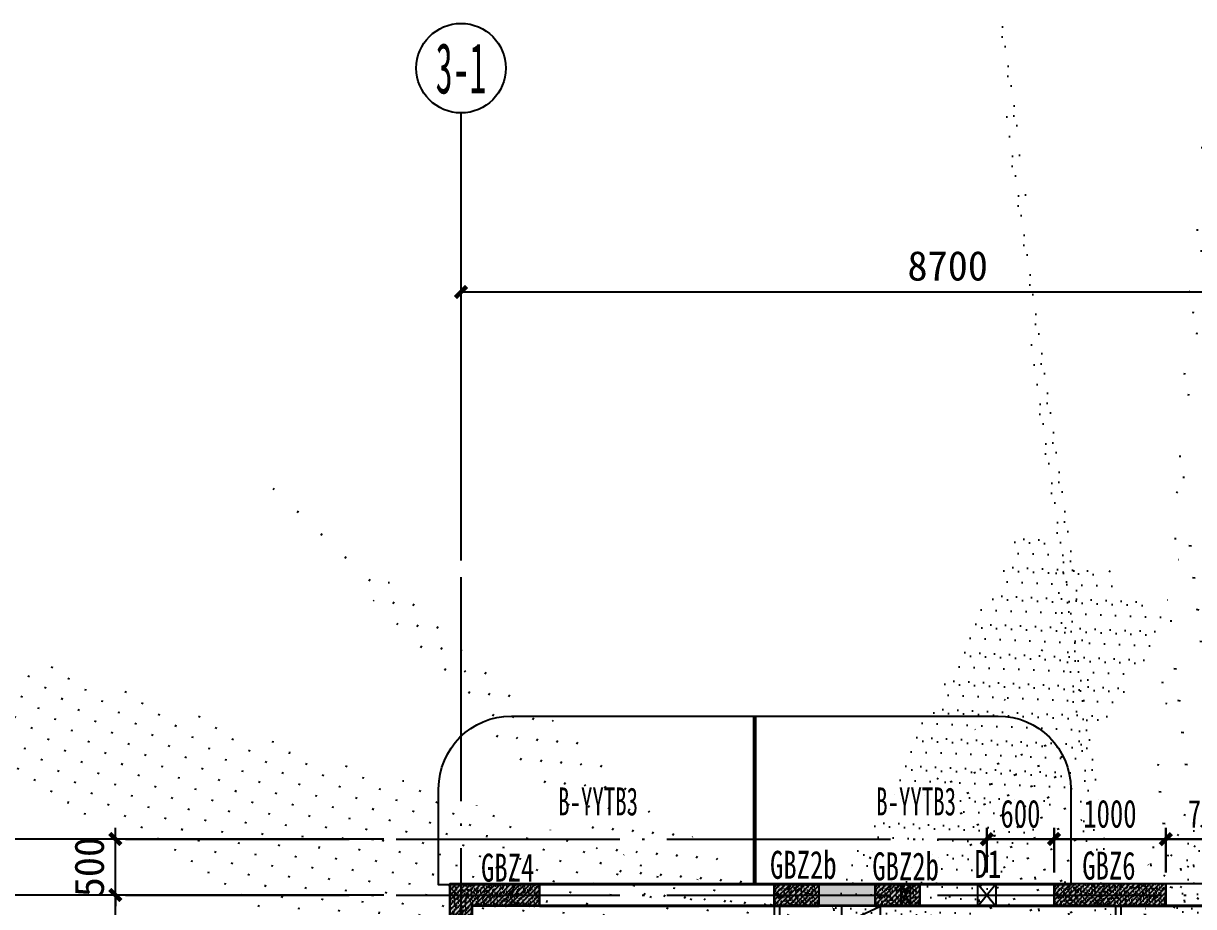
# Model space of a CAD drawing. Extents: x -3200781797 to -8106663, y 494714 to 1244925.
# Drawn here: x -8174612 to -8164153, y 694897 to 702790 of the extents above; entities that cross this region are included whole.
import ezdxf
from ezdxf.enums import TextEntityAlignment as Align
from ezdxf.xclip import XClip

# ---------------------------------------------------------------- set-up
doc = ezdxf.new("R2010")
doc.units = 0
doc.header["$LTSCALE"] = 1000
doc.header["$MEASUREMENT"] = 0
doc.header["$XCLIPFRAME"] = 0
for name, pattern in [('125-墙体$0$CENTER2', [1.125, 0.75, -0.125, 0.125, -0.125]), ('125-墙体$0$CONTINOUS', [0]), ('3#-轴线$0$DOTE', [2.4200000000000004, 2, -0.2, 0.02, -0.2]), ('3#4#5#$0$DASH', [0.35, 0.25, -0.1]), ('DASH', [0.35, 0.25, -0.1])]:
    doc.linetypes.add(name, pattern=pattern)
doc.layers.get('Defpoints').update_dxf_attribs({"color": 30, "linetype": 'DASH'})
for name, color, linetype in [('125-墙体$0$DUCT-排烟中心线', 5, '125-墙体$0$CENTER2'), ('125-墙体$0$DUCT-排烟管', 2, 'Continuous'), ('125-墙体$0$DUCT-送风中心线', 5, '125-墙体$0$CENTER2'), ('125-墙体$0$DUCT-送风管', 4, 'Continuous'), ('125-墙体$0$S-SLAB-HOLE', 5, 'Continuous'), ('125-墙体$0$S-WALL', 40, 'Continuous'), ('125-墙体$0$S-WALL-BEAM', 120, 'Continuous'), ('125-墙体$0$S-WALL-COLU', 252, '125-墙体$0$CONTINOUS'), ('125-墙体$0$S-WALL-COLU-HATC', 16, 'Continuous'), ('125-墙体$0$S-WALL-HATC', 253, 'Continuous'), ('125-墙体$0$提结构条件', 7, 'Continuous'), ('125-墙体$0$暖-首层和标准层暖通套管_TZ$0$H-暖洞-剪力墙', 6, 'Continuous'), ('125-墙体$0$暖-首层和标准层暖通套管_TZ$0$H-暖洞-穿梁', 3, 'Continuous'), ('3#-轴线$0$3#-轴号$0$A-ANNO-AXIS-CIRC', 3, 'Continuous'), ('3#-轴线$0$3#-轴号$0$A-ANNO-AXIS-TEXT', 7, 'Continuous'), ('3#-轴线$0$3#-轴号$0$A-ANNO-DIMS', 3, 'Continuous'), ('3#-轴线$0$A-ANNO-DOTE', 10, '3#-轴线$0$DOTE'), ('3#-轴线$0$AXIS_TEXT', 7, 'Continuous'), ('3#4#5#$0$PC-SLAB', 6, '3#4#5#$0$DASH'), ('3#4#5#$0$S-ANNO-TEXT', 7, 'Continuous'), ('3#4#5#$0$S-PC-SLAB', 6, 'Continuous'), ('3#4#5#$0$S-WALL-HATC', 253, 'Continuous'), ('DIM', 3, 'Continuous'), ('S-WALL-COLU-TEXT', 2, 'Continuous')]:
    doc.layers.add(name, color=color, linetype=linetype)
doc.layers.add('3#4#5#$0$结构板边线', color=2, linetype='Continuous', plot=False)
doc.layers.add('设备条件', color=5, linetype='Continuous', lineweight=30)
doc.styles.add('3#-轴线$0$3#-轴号$0$_TCH_AXIS', font='')
doc.styles.add('3#-轴线$0$3#-轴号$0$_TCH_DIM_T3', font='')
doc.styles.add('3#-轴线$0$COMPLEX', font='COMPLEX')
doc.styles.add('3#4#5#$0$外部参照 1$0$宋体', font='', dxfattribs={"width": 0.8})
doc.styles.add('TSSD_Dimension', font='', dxfattribs={"width": 0.7})
doc.styles.add('楷体GB312', font='', dxfattribs={"width": 0.8})
doc.styles.get('3#-轴线$0$3#-轴号$0$_TCH_AXIS').set_extended_font_data('SimSun')
doc.styles.get('3#-轴线$0$3#-轴号$0$_TCH_DIM_T3').set_extended_font_data('SimSun')
doc.styles.get('3#4#5#$0$外部参照 1$0$宋体').set_extended_font_data('SimSun')
doc.styles.get('TSSD_Dimension').set_extended_font_data('KaiTi_GB2312')
doc.styles.get('楷体GB312').set_extended_font_data('楷体_GB2312')
doc.dimstyles.new('3#-轴线$0$3#-轴号$0$_TCH_ARCH&&100', dxfattribs={"dimtxt": 264.3459915611814, "dimasz": 100, "dimexe": 250, "dimexo": 300, "dimgap": 100, "dimtad": 1, "dimdec": 0, "dimzin": 0, "dimdsep": 46, "dimtxsty": '3#-轴线$0$3#-轴号$0$_TCH_DIM_T3', "dimblk": '3#-轴线$0$3#-轴号$0$_ArchTick', "dimcen": 0.09, "dimclrt": 7, "dimazin": 2, "dimtfac": 1, "dimtdec": 0, "dimtix": 1, "dimtmove": 2, "dimatfit": 3, "dimfxl": 100, "dimtolj": 1, "dimtzin": 0, "dimarcsym": 0})
doc.dimstyles.new('TSSD_100_100$0', dxfattribs={"dimtxt": 250, "dimasz": 100, "dimexe": 100, "dimexo": 0, "dimgap": 100, "dimtad": 1, "dimdec": 0, "dimzin": 0, "dimdsep": 46, "dimtxsty": 'TSSD_Dimension', "dimblk1": 'ARCHTICK', "dimblk2": 'ARCHTICK', "dimsah": 1, "dimcen": 0, "dimclrt": 7, "dimadec": 0, "dimazin": 0, "dimtfac": 1, "dimtdec": 0, "dimtix": 1, "dimtmove": 2, "dimatfit": 3, "dimldrblk": 'ARCHTICK', "dimfxl": 300, "dimfxlon": 1, "dimtvp": 0.7, "dimtolj": 1, "dimtzin": 0, "dimarcsym": 0})

# ---------------------------------------------------------------- blocks, each defined once
blk = doc.blocks.new('2-an')
at = {"layer": 'S-WALL-COLU-TEXT', "style": '楷体GB312', "width": 0.7}
for s, p in [('GBZ4', (-73804.7344839871, -5059.372934730025)), ('GBZ2b', (-71221.7538187597, -5033.773670551134)), ('GBZ2b', (-70307.34537915327, -5047.540210783016)), ('GBZ6', (-68430.46115746722, -5041.387556809932))]:
    blk.add_text(s, height=250, dxfattribs=at).set_placement(p)
blk = doc.blocks.new('_ArchTick')
at = {"color": 0, "linetype": 'ByBlock', "const_width": 0.4}
blk.add_lwpolyline([(-0.5, -0.5), (0.5, 0.5)], dxfattribs=at)
blk = doc.blocks.new('*D1274')
at = {"layer": 'Defpoints', "color": 0, "transparency": 16777216}
for p in [(-8389747.146519257, 700612.740579597), (-8390347.146519257, 700112.736404474), (-8389747.146519257, 700112.736404474)]:
    blk.add_point(p, dxfattribs=at)
at = {"layer": 'DIM', "color": 0, "lineweight": -2, "transparency": 16777216}
for p, q in [((-8390347.146519257, 700312.740579597), (-8390347.146519257, 700712.740579597)), ((-8389747.146519257, 700312.740579597), (-8389747.146519257, 700712.740579597)), ((-8390347.146519257, 700612.740579597), (-8389747.146519257, 700612.740579597))]:
    blk.add_line(p, q, dxfattribs=at)
at = {"layer": 'DIM', "color": 0, "lineweight": -2, "transparency": 16777216, "xscale": 100, "yscale": 100, "zscale": 100, "rotation": 180}
blk.add_blockref('_ArchTick', (-8390347.146519257, 700612.740579597), dxfattribs=at)
at = {"layer": 'DIM', "color": 0, "lineweight": -2, "transparency": 16777216, "xscale": 100, "yscale": 100, "zscale": 100}
blk.add_blockref('_ArchTick', (-8389747.146519257, 700612.740579597), dxfattribs=at)
at = {"layer": 'DIM', "color": 7, "transparency": 16777216, "insert": (-8390047.146519257, 700837.740579597), "char_height": 250, "attachment_point": 5, "style": 'TSSD_Dimension'}
blk.add_mtext('\\A1;600', dxfattribs=at)
blk = doc.blocks.new('*D1275')
at = {"layer": 'Defpoints', "color": 0, "transparency": 16777216}
for p in [(-8388747.146519257, 700612.740579597), (-8389747.146519257, 700112.736404474), (-8388747.146519257, 700112.7405795968)]:
    blk.add_point(p, dxfattribs=at)
at = {"layer": 'DIM', "color": 0, "lineweight": -2, "transparency": 16777216}
for p, q in [((-8389747.146519257, 700312.740579597), (-8389747.146519257, 700712.740579597)), ((-8388747.146519257, 700312.740579597), (-8388747.146519257, 700712.740579597)), ((-8389747.146519257, 700612.740579597), (-8388747.146519257, 700612.740579597))]:
    blk.add_line(p, q, dxfattribs=at)
at = {"layer": 'DIM', "color": 0, "lineweight": -2, "transparency": 16777216, "xscale": 100, "yscale": 100, "zscale": 100, "rotation": 180}
blk.add_blockref('_ArchTick', (-8389747.146519257, 700612.740579597), dxfattribs=at)
at = {"layer": 'DIM', "color": 0, "lineweight": -2, "transparency": 16777216, "xscale": 100, "yscale": 100, "zscale": 100}
blk.add_blockref('_ArchTick', (-8388747.146519257, 700612.740579597), dxfattribs=at)
at = {"layer": 'DIM', "color": 7, "transparency": 16777216, "insert": (-8389247.146519257, 700837.740579597), "char_height": 250, "attachment_point": 5, "style": 'TSSD_Dimension'}
blk.add_mtext('\\A1;1000', dxfattribs=at)
blk = doc.blocks.new('*D1276')
at = {"layer": 'Defpoints', "color": 0, "transparency": 16777216}
for p in [(-8387997.153475678, 700612.740579597), (-8388747.146519257, 700112.7405795968), (-8387997.153475678, 700112.7405795968)]:
    blk.add_point(p, dxfattribs=at)
at = {"layer": 'DIM', "color": 0, "lineweight": -2, "transparency": 16777216}
for p, q in [((-8388747.146519257, 700312.740579597), (-8388747.146519257, 700712.740579597)), ((-8387997.153475678, 700312.740579597), (-8387997.153475678, 700712.740579597)), ((-8388747.146519257, 700612.740579597), (-8387997.153475678, 700612.740579597))]:
    blk.add_line(p, q, dxfattribs=at)
at = {"layer": 'DIM', "color": 0, "lineweight": -2, "transparency": 16777216, "xscale": 100, "yscale": 100, "zscale": 100, "rotation": 180}
blk.add_blockref('_ArchTick', (-8388747.146519257, 700612.740579597), dxfattribs=at)
at = {"layer": 'DIM', "color": 0, "lineweight": -2, "transparency": 16777216, "xscale": 100, "yscale": 100, "zscale": 100}
blk.add_blockref('_ArchTick', (-8387997.153475678, 700612.740579597), dxfattribs=at)
at = {"layer": 'DIM', "color": 7, "transparency": 16777216, "insert": (-8388372.149997467, 700837.740579597), "char_height": 250, "attachment_point": 5, "style": 'TSSD_Dimension'}
blk.add_mtext('\\A1;750', dxfattribs=at)
blk = doc.blocks.new('3#4#5#$0$3#首层顶悬挑板')
at = {"layer": '3#4#5#$0$S-PC-SLAB'}
for points in [[(2715.706874168623, -20.02401890613874), (-99.55050952357124, -20.02401593236755), (-99.55050952357124, 839.9759840676325, -0.41414588894502), (550.4487130937923, 1489.825704620487), (2715.706874168623, 1489.828294022313)], [(2735.722625286464, 1489.828317958869), (4900.436221696116, 1489.830906709458, -0.4141388738405044), (5550.414840252517, 839.9759780995428), (5550.414840252517, -20.02402190045723), (2735.722625286464, -20.02401892728267)]]:
    blk.add_lwpolyline(points, format="xyb", close=True, dxfattribs=at)
at = {"layer": '3#4#5#$0$结构板边线', "color": 2}
blk.add_lwpolyline([(5550.414840252517, -20.02402190045723), (-99.55050952362944, -20.02401593236755), (-99.55050952362944, 839.9759840676325, -0.41414588894502), (550.4487130937923, 1489.825704620487), (4900.436221696116, 1489.830906709458, -0.4141388738405044), (5550.414840252517, 839.9759780995428)], format="xyb", close=True, dxfattribs=at)
at = {"layer": '3#4#5#$0$PC-SLAB', "linetype": 'ByBlock', "style": '3#4#5#$0$外部参照 1$0$宋体', "width": 0.6}
for p in [(1325.648006901814, 724.4719018508222), (4168.222257632384, 724.4719018507058)]:
    blk.add_text('B-YYTB3', height=250, rotation=359.9999999998562, dxfattribs=at).set_placement(p, align=Align.MIDDLE)
blk = doc.blocks.new('3#4#5#$0$ban111')
at = {"layer": '3#4#5#$0$S-WALL-HATC', "ltscale": 100}
h = blk.add_hatch(dxfattribs=at)
h.set_pattern_fill('AR-CONC', color=256, scale=25, angle=-360.0000000000001, style=0)
h.set_pattern_definition([(49.99999999999994, (-2021084971.688381, 37341211722.80309), (179.3150456501884, -15.68803374564894), [18.75, -206.25]), (355, (-2021084971.688381, 37341211722.80309), (-34.68783340324983, 188.048033425003), [15, -165]), (100.4513999999999, (-2021084956.745461, 37341211721.49575), (144.6273454285055, 172.3598855152383), [15.93504749999993, -175.2855279999988]), (46.18419999999992, (-2021084971.688381, 37341211772.80309), (266.8102621564111, -41.37975358225476), [28.125, -309.3749999999999]), (96.63559999999993, (-2021084949.454195, 37341211769.35476), (233.6656763871761, 243.5294677251102), [23.90257199999984, -262.9282499999974]), (351.1841999999999, (-2021084971.688381, 37341211772.80309), (233.665486283407, 243.5296502313309), [22.49999999999984, -247.4999999999987]), (20.99999999999995, (-2021084946.688381, 37341211760.30309), (149.2267630296153, -100.6547226663348), [18.75, -206.25]), (326, (-2021084946.688381, 37341211760.30309), (60.8288329803956, 181.2875112617132), [15, -165]), (71.45139999999999, (-2021084934.252823, 37341211751.91518), (210.0556571453726, 80.63262417748791), [15.9350475, -175.285528]), (37.49999999999994, (-2021084971.688381, 37341211722.80309), (3.039963829322741, 83.22346345782788), [0, -162.9999999999988, 0, -167.4999999999988, 0, -165.6249999999988]), (7.499999999999932, (-2021084971.688381, 37341211722.80309), (65.76738436053724, 98.60292797059), [0, -95.5, 0, -159.25, 0, -63.125]), (327.4999999999999, (-2021085027.438381, 37341211722.80309), (133.4556090431022, -5.638717933595058), [0, -62.49999999999999, 0, -195, 0, -258.7499999999999]), (317.4999999999999, (-2021085052.438381, 37341211722.80309), (145.7965423355966, 25.0262455830793), [0, -81.25, 0, -129.5, 0, -183.75])])
h.paths.add_polyline_path([(-229032.0009487905, 409975.0000811631), (-228982.0009030856, 409975.0000750691), (-228982.0009944952, 412974.9999572062), (-229032.0010402, 412974.9999633002)])
h = blk.add_hatch(dxfattribs=at)
h.set_pattern_fill('AR-CONC', color=256, scale=25, angle=-360.0000000000001, style=0)
h.set_pattern_definition([(49.99999999999994, (-2021081921.688322, 37341211722.80318), (179.3150456501884, -15.68803374564894), [18.75, -206.25]), (355, (-2021081921.688322, 37341211722.80318), (-34.68783340324983, 188.048033425003), [15, -165]), (100.4513999999999, (-2021081906.745402, 37341211721.49584), (144.6273454285055, 172.3598855152383), [15.93504749999993, -175.2855279999988]), (46.18419999999992, (-2021081921.688322, 37341211772.80318), (266.8102621564111, -41.37975358225476), [28.125, -309.3749999999999]), (96.63559999999993, (-2021081899.454136, 37341211769.35485), (233.6656763871761, 243.5294677251102), [23.90257199999984, -262.9282499999974]), (351.1841999999999, (-2021081921.688322, 37341211772.80318), (233.665486283407, 243.5296502313309), [22.49999999999984, -247.4999999999987]), (20.99999999999995, (-2021081896.688322, 37341211760.30318), (149.2267630296153, -100.6547226663348), [18.75, -206.25]), (326, (-2021081896.688322, 37341211760.30318), (60.8288329803956, 181.2875112617132), [15, -165]), (71.45139999999999, (-2021081884.252764, 37341211751.91528), (210.0556571453726, 80.63262417748791), [15.9350475, -175.285528]), (37.49999999999994, (-2021081921.688322, 37341211722.80318), (3.039963829322741, 83.22346345782788), [0, -162.9999999999988, 0, -167.4999999999988, 0, -165.6249999999988]), (7.499999999999932, (-2021081921.688322, 37341211722.80318), (65.76738436053724, 98.60292797059), [0, -95.5, 0, -159.25, 0, -63.125]), (327.4999999999999, (-2021081977.438322, 37341211722.80318), (133.4556090431022, -5.638717933595058), [0, -62.49999999999999, 0, -195, 0, -258.7499999999999]), (317.4999999999999, (-2021082002.438322, 37341211722.80318), (145.7965423355966, 25.0262455830793), [0, -81.25, 0, -129.5, 0, -183.75])])
h.paths.add_polyline_path([(-225982.0008890695, 409975.0001695258), (-225932.0008433646, 409975.0001634318), (-225932.0009347743, 412975.0000455689), (-225982.0009804791, 412975.0000516628)])
at = {"layer": '3#4#5#$0$S-PC-SLAB'}
for points in [[(-231732.0009944952, 409964.9999670067), (-231732.0009944952, 412984.9999670067), (-229032.0009944952, 412984.9999670067), (-229032.0009944952, 409964.9999670067)], [(-228982.0009347743, 409965.0000553694), (-228982.0009347743, 412985.0000553694), (-225982.0009347743, 412985.0000553694), (-225982.0009347743, 409965.0000553694)], [(-225932.0008750532, 409965.0001437321), (-225932.0008750532, 412985.0001437321), (-223232.0008750532, 412985.0001437321), (-223232.0008750532, 409965.0001437321)]]:
    blk.add_lwpolyline(points, close=True, dxfattribs=at)
at = {"layer": '3#4#5#$0$S-WALL-HATC', "ltscale": 100}
for points in [[(-229032.0009487905, 409975.0000811631), (-228982.0009030856, 409975.0000750691), (-228982.0009944952, 412974.9999572062), (-229032.0010402, 412974.9999633002)], [(-225982.0008890695, 409975.0001695258), (-225932.0008433646, 409975.0001634318), (-225932.0009347743, 412975.0000455689), (-225982.0009804791, 412975.0000516628)]]:
    blk.add_lwpolyline(points, close=True, dxfattribs=at)
blk = doc.blocks.new('3#4#5#$0$5#')
at = {"layer": '3#4#5#$0$S-ANNO-TEXT'}
blk.add_blockref('3#4#5#$0$ban111', (378828.8026710108, -247399.8572734847), dxfattribs=at)
blk = doc.blocks.new('125-墙体$0$retert')
at = {"layer": '125-墙体$0$暖-首层和标准层暖通套管_TZ$0$H-暖洞-剪力墙'}
for p, q in [((55012.64504557895, 61028.66467393409), (54812.65341164428, 61187.66467393409)), ((54812.65341164428, 61028.66467393409), (55012.64504557895, 61187.66467393409))]:
    blk.add_line(p, q, dxfattribs=at)
blk.add_lwpolyline([(55012.64504557895, 61028.66467393409), (55012.64504557895, 61187.66467393409), (54812.65341164428, 61187.66467393409), (54812.65341164428, 61028.66467393409)], close=True, dxfattribs=at)
blk = doc.blocks.new('125-墙体$0$ewrewr')
at = {"layer": '125-墙体$0$暖-首层和标准层暖通套管_TZ$0$H-暖洞-穿梁', "color": 2}
for p, q in [((54897.97373564044, 62306.12384276799), (54817.97373564044, 62106.1238428404)), ((54897.97373564044, 62106.1238428404), (54817.97373564044, 62306.12384276799))]:
    blk.add_line(p, q, dxfattribs=at)
blk.add_lwpolyline([(54897.97373564044, 62306.12384276799), (54817.97373564044, 62306.12384276799), (54817.97373564044, 62106.1238428404), (54897.97373564044, 62106.1238428404)], close=True, dxfattribs=at)
blk = doc.blocks.new('125-墙体$0$tretyyt')
at = {"layer": '125-墙体$0$暖-首层和标准层暖通套管_TZ$0$H-暖洞-穿梁', "color": 5}
for p, q in [((52497.95184686818, 59279.6456090584), (52297.95184694059, 59359.6456090584)), ((52297.95184694059, 59279.6456090584), (52497.95184686818, 59359.6456090584))]:
    blk.add_line(p, q, dxfattribs=at)
blk.add_lwpolyline([(52497.95184686818, 59279.6456090584), (52497.95184686818, 59359.6456090584), (52297.95184694059, 59359.6456090584), (52297.95184694059, 59279.6456090584)], close=True, dxfattribs=at)
blk = doc.blocks.new('125-墙体$0$rtret')
at = {"layer": '125-墙体$0$暖-首层和标准层暖通套管_TZ$0$H-暖洞-穿梁', "color": 3}
for p, q in [((53777.45084473341, 61921.49800726742), (53618.45084473352, 61721.49800733983)), ((53777.45084473341, 61721.49800733983), (53618.45084473352, 61921.49800726742))]:
    blk.add_line(p, q, dxfattribs=at)
blk.add_lwpolyline([(53777.45084473341, 61921.49800726742), (53618.45084473352, 61921.49800726742), (53618.45084473352, 61721.49800733983), (53777.45084473341, 61721.49800733983)], close=True, dxfattribs=at)
blk = doc.blocks.new('125-墙体$0$she')
at = {"layer": '125-墙体$0$DUCT-排烟中心线'}
for p, q in [((1247.683420373389, -3050.689154202279), (1247.683420373374, -3349.31108146171)), ((5300.000300035208, -3050.689154202279), (5300.000300035223, -3349.31108146171)), ((5500.000150017608, -3050.689384998579), (5500.000150017622, -3349.311312258011)), ((7449.829196583538, -3050.68961579488), (7449.829196583552, -3349.311543054311)), ((3300.689267166526, -3900.000693814996), (3599.311194425958, -3900.000693814989)), ((3300.689036370226, -4100.000543797403), (3599.310963629658, -4100.000543797396))]:
    blk.add_line(p, q, dxfattribs=at)
at = {"layer": '125-墙体$0$DUCT-排烟管'}
for p, q in [((1215.183420373389, -3050.689154202279), (1215.183420373374, -3349.31108146171)), ((1280.183420373389, -3050.689154202279), (1215.183420373389, -3050.689154202279)), ((1280.183420373374, -3349.31108146171), (1280.183420373389, -3050.689154202279)), ((5267.500300035208, -3050.689154202279), (5267.500300035223, -3349.31108146171)), ((5332.500300035208, -3050.689154202279), (5267.500300035208, -3050.689154202279)), ((5332.500300035223, -3349.31108146171), (5332.500300035208, -3050.689154202279)), ((5467.500150017608, -3050.689384998579), (5467.500150017622, -3349.311312258011)), ((5532.500150017608, -3050.689384998579), (5467.500150017608, -3050.689384998579)), ((5532.500150017622, -3349.311312258011), (5532.500150017608, -3050.689384998579)), ((7482.329196583552, -3349.311543054311), (7482.329196583538, -3050.68961579488)), ((1215.183420373374, -3349.31108146171), (1280.183420373374, -3349.31108146171)), ((5267.500300035223, -3349.31108146171), (5332.500300035223, -3349.31108146171)), ((5467.500150017622, -3349.311312258011), (5532.500150017622, -3349.311312258011)), ((7417.329196583552, -3349.311543054311), (7482.329196583552, -3349.311543054311)), ((3599.311194425958, -3867.500693814989), (3300.689267166526, -3867.500693814996)), ((3300.689267166526, -3867.500693814996), (3300.689267166526, -3932.500693814996)), ((3599.311194425958, -3932.500693814989), (3599.311194425958, -3867.500693814989)), ((3300.689267166526, -3932.500693814996), (3599.311194425958, -3932.500693814989)), ((3599.310963629658, -4067.500543797396), (3300.689036370226, -4067.500543797403)), ((3300.689036370226, -4067.500543797403), (3300.689036370226, -4132.500543797403)), ((3599.310963629658, -4132.500543797396), (3599.310963629658, -4067.500543797396)), ((3300.689036370226, -4132.500543797403), (3599.310963629658, -4132.500543797396))]:
    blk.add_line(p, q, dxfattribs=at)
at = {"layer": '125-墙体$0$DUCT-送风中心线'}
for p, q in [((1447.683420373389, -3063.74848623795), (1447.683420373389, -3330.97650390194)), ((1647.683420373389, -3063.74848623795), (1647.683420373389, -3330.97650390194)), ((7549.829196583538, -3063.748486237739), (7549.829196583538, -3330.976503901729))]:
    blk.add_line(p, q, dxfattribs=at)
at = {"layer": '125-墙体$0$DUCT-送风管'}
for p, q in [((1407.683420373389, -3063.74848623795), (1407.683420373389, -3330.97650390194)), ((1487.683420373389, -3063.74848623795), (1407.683420373389, -3063.74848623795)), ((1487.683420373389, -3330.97650390194), (1487.683420373389, -3063.74848623795)), ((7509.829196583538, -3063.748486237739), (7509.829196583538, -3330.976503901729)), ((7589.829196583538, -3330.976503901729), (7589.829196583538, -3063.748486237739)), ((1407.683420373389, -3330.97650390194), (1487.683420373389, -3330.97650390194)), ((7509.829196583538, -3330.976503901729), (7589.829196583538, -3330.976503901729))]:
    blk.add_line(p, q, dxfattribs=at)
at = {"layer": '125-墙体$0$提结构条件', "color": 3}
for p, q in [((1607.683420373389, -3063.74848623795), (1607.683420373389, -3330.97650390194)), ((1687.683420373389, -3063.74848623795), (1607.683420373389, -3063.74848623795)), ((1687.683420373389, -3330.97650390194), (1687.683420373389, -3063.74848623795)), ((1607.683420373389, -3330.97650390194), (1687.683420373389, -3330.97650390194))]:
    blk.add_line(p, q, dxfattribs=at)
at = {"layer": '125-墙体$0$暖-首层和标准层暖通套管_TZ$0$H-暖洞-穿梁', "color": 6}
for p, q in [((4723.780598112178, -3100.0003486645), (4373.780598112178, -3300.00034859209)), ((4723.780598112178, -3300.00034859209), (4373.780598112178, -3100.0003486645))]:
    blk.add_line(p, q, dxfattribs=at)
blk.add_lwpolyline([(4723.780598112178, -3100.0003486645), (4373.780598112178, -3100.0003486645), (4373.780598112178, -3300.00034859209), (4723.780598112178, -3300.00034859209)], close=True, dxfattribs=at)
at = {"layer": '125-墙体$0$提结构条件', "xscale": -1}
blk.add_blockref('125-墙体$0$ewrewr', (58833.00008165452, -62206.12384276799), dxfattribs=at)
at = {"layer": '125-墙体$0$提结构条件', "xscale": -1, "rotation": 270}
for name, p in [('125-墙体$0$retert', (-56408.16467393417, -54912.6534037345)), ('125-墙体$0$tretyyt', (-50919.64560905844, -52397.95078706497))]:
    blk.add_blockref(name, p, dxfattribs=at)
at = {"layer": '125-墙体$0$提结构条件'}
blk.add_blockref('125-墙体$0$rtret', (-46647.95084473345, -61821.5067575188), dxfattribs=at)
blk = doc.blocks.new('125-墙体')
at = {"layer": '125-墙体$0$S-WALL-COLU-HATC'}
h = blk.add_hatch(dxfattribs=at)
h.set_pattern_fill('AR-CONC', color=256, scale=10)
h.set_pattern_definition([(49.99999999999999, (15637.05247968878, -240595.612466133), (71.72601826007535, -6.275213498259511), [7.5, -82.5]), (355, (15637.05247968878, -240595.612466133), (-13.8751333613, 75.21921337000119), [6, -66]), (100.4514, (15643.02964768877, -240596.135400133), (57.85093817140216, 68.94395420609536), [6.374018999999988, -70.1142111999998]), (46.18420000000002, (15637.05247968878, -240575.612466133), (106.7241048625644, -16.55190143290181), [11.24999999999994, -123.7499999999995]), (96.6356, (15645.94615418877, -240576.991796833), (93.46627055487033, 97.41178709004417), [9.561028799999999, -105.1713]), (351.1842, (15637.05247968878, -240575.612466133), (93.46619451336272, 97.41186009253246), [9, -99]), (21, (15647.05247968878, -240580.612466133), (59.69070521184616, -40.26188906653388), [7.5, -82.5]), (326.0000000000001, (15647.05247968878, -240580.612466133), (24.33153319215817, 72.5150045046853), [6, -66]), (71.4514, (15652.02670298878, -240583.967626733), (84.02226285814899, 32.25304967099524), [6.374019000000001, -70.1142112]), (37.50000000000001, (15637.05247968878, -240595.612466133), (1.215985531729067, 33.28938538313115), [0, -65.19999999999999, 0, -67, 0, -66.25]), (7.499999999999999, (15637.05247968878, -240595.612466133), (26.30695374421486, 39.44117118823603), [0, -38.2, 0, -63.7, 0, -25.25]), (327.5, (15614.75247968877, -240595.612466133), (53.3822436172409, -2.255487173437976), [0, -25, 0, -78, 0, -103.5]), (317.5, (15604.75247968877, -240595.612466133), (58.31861693423862, 10.01049823323177), [0, -32.5, 0, -51.8, 0, -73.5])])
h.paths.add_polyline_path([(100, -100), (99.98422405263409, -399.9996359648649), (-100.0157759473659, -399.9996359648649), (-100, 100), (700, 99.99999946041498), (700, -100.0000005393522)])
h = blk.add_hatch(dxfattribs=at)
h.set_pattern_fill('ANSI31', color=256, scale=250, style=0)
h.set_pattern_definition([(45, (15637.05247968878, -240595.612466133), (-22.09708691207961, 22.09708691207961), [])])
h.paths.add_polyline_path([(100, -100), (99.98422405263409, -399.9996359648649), (-100.0157759473659, -399.9996359648649), (-100, 100), (700, 99.99999946041498), (700, -100.0000005393522)])
h = blk.add_hatch(dxfattribs=at)
h.set_pattern_fill('AR-CONC', color=256, scale=10)
h.set_pattern_definition([(49.99999999999999, (12290.72775740876, -241007.8141536725), (71.72601826007535, -6.275213498259511), [7.5, -82.5]), (355, (12290.72775740876, -241007.8141536725), (-13.8751333613, 75.21921337000119), [6, -66]), (100.4514, (12296.70492540876, -241008.3370876726), (57.85093817140216, 68.94395420609536), [6.374018999999983, -70.11421119999972]), (46.18420000000002, (12290.72775740876, -240987.8141536725), (106.7241048625644, -16.55190143290181), [11.24999999999992, -123.7499999999994]), (96.6356, (12299.62143190876, -240989.1934843725), (93.46627055487033, 97.41178709004417), [9.561028799999999, -105.1713]), (351.1842, (12290.72775740876, -240987.8141536725), (93.46619451336272, 97.41186009253246), [9, -99]), (21, (12300.72775740876, -240992.8141536725), (59.69070521184616, -40.26188906653388), [7.5, -82.5]), (326.0000000000001, (12300.72775740876, -240992.8141536725), (24.33153319215817, 72.5150045046853), [6, -66]), (71.4514, (12305.70198070876, -240996.1693142726), (84.02226285814899, 32.25304967099524), [6.374019000000001, -70.1142112]), (37.50000000000001, (12290.72775740876, -241007.8141536725), (1.215985531729067, 33.28938538313115), [0, -65.19999999999999, 0, -67, 0, -66.25]), (7.499999999999999, (12290.72775740876, -241007.8141536725), (26.30695374421486, 39.44117118823603), [0, -38.2, 0, -63.7, 0, -25.25]), (327.5, (12268.42775740876, -241007.8141536725), (53.3822436172409, -2.255487173437976), [0, -25, 0, -78, 0, -103.5]), (317.5, (12258.42775740876, -241007.8141536725), (58.31861693423862, 10.01049823323177), [0, -32.5, 0, -51.8, 0, -73.5])])
h.paths.add_polyline_path([(3199.999502355931, -99.99890062701888), (3199.999502355931, 100.0010993729811), (2800, 100), (2800, -100)])
h = blk.add_hatch(dxfattribs=at)
h.set_pattern_fill('ANSI31', color=256, scale=250, style=0)
h.set_pattern_definition([(45, (12290.72775740876, -241007.8141536725), (-22.09708691207961, 22.09708691207961), [])])
h.paths.add_polyline_path([(3199.999502355931, 100.0010993729811), (2800, 100), (2800, -100), (3199.999502355931, -99.99890062701888)])
h = blk.add_hatch(dxfattribs=at)
h.set_pattern_fill('AR-CONC', color=256, scale=10)
h.set_pattern_definition([(49.99999999999999, (13190.72825505283, -241007.8152530455), (71.72601826007535, -6.275213498259511), [7.5, -82.5]), (355, (13190.72825505283, -241007.8152530455), (-13.8751333613, 75.21921337000119), [6, -66]), (100.4514, (13196.70542305283, -241008.3381870455), (57.85093817140216, 68.94395420609536), [6.374018999999982, -70.1142111999997]), (46.18420000000002, (13190.72825505283, -240987.8152530455), (106.7241048625644, -16.55190143290181), [11.24999999999992, -123.7499999999994]), (96.6356, (13199.62192955283, -240989.1945837455), (93.46627055487033, 97.41178709004417), [9.561028799999999, -105.1713]), (351.1842, (13190.72825505283, -240987.8152530455), (93.46619451336272, 97.41186009253246), [9, -99]), (21, (13200.72825505283, -240992.8152530455), (59.69070521184616, -40.26188906653388), [7.5, -82.5]), (326.0000000000001, (13200.72825505283, -240992.8152530455), (24.33153319215817, 72.5150045046853), [6, -66]), (71.4514, (13205.70247835282, -240996.1704136455), (84.02226285814899, 32.25304967099524), [6.374019000000001, -70.1142112]), (37.50000000000001, (13190.72825505283, -241007.8152530455), (1.215985531729067, 33.28938538313115), [0, -65.19999999999999, 0, -67, 0, -66.25]), (7.499999999999999, (13190.72825505283, -241007.8152530455), (26.30695374421486, 39.44117118823603), [0, -38.2, 0, -63.7, 0, -25.25]), (327.5, (13168.42825505283, -241007.8152530455), (53.3822436172409, -2.255487173437976), [0, -25, 0, -78, 0, -103.5]), (317.5, (13158.42825505283, -241007.8152530455), (58.31861693423862, 10.01049823323177), [0, -32.5, 0, -51.8, 0, -73.5])])
h.paths.add_polyline_path([(4100, -100), (4100, 100), (3700.000497644069, 99.99890062701888), (3700.000497644069, -100.0010993729811)])
h = blk.add_hatch(dxfattribs=at)
h.set_pattern_fill('ANSI31', color=256, scale=250, style=0)
h.set_pattern_definition([(45, (13190.72825505283, -241007.8152530455), (-22.09708691207961, 22.09708691207961), [])])
h.paths.add_polyline_path([(4100, 100), (3700.000497644069, 99.99890062701888), (3700.000497644069, -100.0010993729811), (4100, -100)])
h = blk.add_hatch(dxfattribs=at)
h.set_pattern_fill('AR-CONC', color=256, scale=10)
h.set_pattern_definition([(49.99999999999999, (14790.72775740876, -241007.8147561451), (71.72601826007535, -6.275213498259511), [7.5, -82.5]), (355, (14790.72775740876, -241007.8147561451), (-13.8751333613, 75.21921337000119), [6, -66]), (100.4514, (14796.70492540876, -241008.3376901451), (57.85093817140216, 68.94395420609536), [6.374018999999982, -70.1142111999997]), (46.18420000000002, (14790.72775740876, -240987.8147561451), (106.7241048625644, -16.55190143290181), [11.24999999999992, -123.7499999999994]), (96.6356, (14799.62143190876, -240989.1940868451), (93.46627055487033, 97.41178709004417), [9.561028799999999, -105.1713]), (351.1842, (14790.72775740876, -240987.8147561451), (93.46619451336272, 97.41186009253246), [9, -99]), (21, (14800.72775740876, -240992.8147561451), (59.69070521184616, -40.26188906653388), [7.5, -82.5]), (326.0000000000001, (14800.72775740876, -240992.8147561451), (24.33153319215817, 72.5150045046853), [6, -66]), (71.4514, (14805.70198070876, -240996.1699167451), (84.02226285814899, 32.25304967099524), [6.374019000000001, -70.1142112]), (37.50000000000001, (14790.72775740876, -241007.8147561451), (1.215985531729067, 33.28938538313115), [0, -65.19999999999999, 0, -67, 0, -66.25]), (7.499999999999999, (14790.72775740876, -241007.8147561451), (26.30695374421486, 39.44117118823603), [0, -38.2, 0, -63.7, 0, -25.25]), (327.5, (14768.42775740876, -241007.8147561451), (53.3822436172409, -2.255487173437976), [0, -25, 0, -78, 0, -103.5]), (317.5, (14758.42775740876, -241007.8147561451), (58.31861693423862, 10.01049823323177), [0, -32.5, 0, -51.8, 0, -73.5])])
h.paths.add_polyline_path([(6300, -99.9995030995342), (6300, 100.0004969004658), (5300, 99.99939752748469), (5300, -100.0006024725153)])
h = blk.add_hatch(dxfattribs=at)
h.set_pattern_fill('ANSI31', color=256, scale=250, style=0)
h.set_pattern_definition([(45, (14790.72775740876, -241007.8147561451), (-22.09708691207961, 22.09708691207961), [])])
h.paths.add_polyline_path([(6300, -99.9995030995342), (6300, 100.0004969004658), (5300, 99.99939752748469), (5300, -100.0006024725153)])
at = {"layer": '125-墙体$0$S-WALL-HATC'}
for points in [[(100, -100), (-100, 100), (-100, -3200), (33.33333333331393, -3200), (100, -3100)], [(700, 100), (-100, 100), (100, -100), (700, -100)], [(3350, -100), (3350, 100), (2800, 100), (2800, -100)], [(4100, -100), (4100, 100), (3350, 100), (3350, -100)], [(6300, 100), (5300, 99.99939752748469), (5300, -100.0006024725153), (6300, -100)]]:
    blk.add_hatch(color=256, dxfattribs=at).paths.add_polyline_path(points)
at = {"layer": '125-墙体$0$S-SLAB-HOLE'}
blk.add_lwpolyline([(3400.000069080937, -500), (3750.000069080937, -500.0000000000001), (3750.000069080937, -100), (3400.000069080937, -100)], close=True, dxfattribs=at)
blk.add_lwpolyline([(3400.000069080937, -500), (3527.09913783139, -203.2678397434066), (3750.000069080937, -99.99999999999994)], dxfattribs=at)
at = {"layer": '125-墙体$0$S-WALL'}
for p, q in [((-100, 100), (-100, -3200)), ((700, 100), (-100, 100)), ((700, -100), (700, 100)), ((2800, 100.0001960117079), (2800, -99.99980398829211)), ((3350, 100), (2800, 100)), ((2800, -100), (2800, 100)), ((4100, 100), (3350, 100)), ((4100, 100), (4100, -100)), ((6300, 100), (5300, 100)), ((5300, -100), (5300, 100)), ((6300, -100), (6300, 100)), ((100, -100), (100, -3100)), ((700, -100), (100, -100)), ((3350, -100), (2800, -100)), ((4100, -100), (3350, -100)), ((6300, -100), (5300, -100))]:
    blk.add_line(p, q, dxfattribs=at)
at = {"layer": '125-墙体$0$S-WALL-BEAM'}
for points in [[(700, 100.0003920234158), (700, -100), (2800, -100.0006024725153), (2800, 99.99978955090046)], [(4100, 100.0003920234158), (4100, -100), (5300, -100.0006024725153), (5300, 99.99978955090046)], [(6300, 100.0003920234158), (6300, -100), (7800, -100.0006024725153), (7800, 99.99978955090045)]]:
    blk.add_lwpolyline(points, close=True, dxfattribs=at)
at = {"layer": '125-墙体$0$S-WALL-COLU', "linetype": 'ByBlock'}
blk.add_lwpolyline([(100, -100), (99.98422405263409, -399.9996359648649), (-100.0157759473659, -399.9996359648649), (-100, 100), (700, 99.99999946041498), (700, -100.0000005393522), (100, -100)], dxfattribs=at)
at = {"layer": '125-墙体$0$S-WALL-COLU', "lineweight": -2}
for points in [[(3199.999502355931, -99.99890062701888), (3199.999502355931, 100.0010993729811), (2800, 100), (2800, -100)], [(4100, -100), (4100, 100), (3700.000497644069, 99.99890062701888), (3700.000497644069, -100.0010993729811)], [(6300, -99.9995030995342), (6300, 100.0004969004658), (5300, 99.99939752748469), (5300, -100.0006024725153)]]:
    blk.add_lwpolyline(points, close=True, dxfattribs=at)
blk.add_blockref('125-墙体$0$she', (0, 0))
blk = doc.blocks.new('3#-轴线$0$_AXISO')
blk.add_circle((0, 0), 0.5)
at = {"layer": '3#-轴线$0$AXIS_TEXT', "style": '3#-轴线$0$COMPLEX', "width": 1.041666666666667}
blk.add_attdef('A', text='', height=0.56, dxfattribs=at).set_placement((-0.25, -0.28), (0.25, -0.28), align=Align.FIT)
blk = doc.blocks.new('3#-轴线$0$3#-轴号$0$_ArchTick')
at = {"color": 0, "linetype": 'ByBlock', "const_width": 0.4}
blk.add_lwpolyline([(-0.5, -0.5), (0.5, 0.5)], dxfattribs=at)
blk = doc.blocks.new('*D2038')
at = {"layer": '3#-轴线$0$3#-轴号$0$A-ANNO-DIMS', "color": 0, "lineweight": -2, "transparency": 16777216}
for p, q in [((-2589.421882234511, -2.258793634303244e-13), (-3339.421882234514, -3.464885621560725e-13)), ((-3089.421882234513, -3200.000000000002), (-3089.421882234514, -3.062854959141566e-13)), ((-2589.421882234512, -3200.000000000002), (-3339.421882234513, -3200.000000000002))]:
    blk.add_line(p, q, dxfattribs=at)
at = {"layer": 'Defpoints', "color": 0, "transparency": 16777216}
for p in [(-3089.421882234514, -3.062854959141566e-13), (-2289.421882234511, -1.776356839400253e-13), (-2289.421882234512, -3200.000000000002)]:
    blk.add_point(p, dxfattribs=at)
at = {"layer": '3#-轴线$0$3#-轴号$0$A-ANNO-DIMS', "color": 0, "lineweight": -2, "transparency": 16777216, "xscale": 100, "yscale": 100, "zscale": 100}
for p, rotation in [((-3089.421882234514, -3.062854959141566e-13), 90), ((-3089.421882234513, -3200.000000000002), 270)]:
    blk.add_blockref('3#-轴线$0$3#-轴号$0$_ArchTick', p, dxfattribs=dict(at, rotation=rotation))
at = {"layer": '3#-轴线$0$3#-轴号$0$A-ANNO-DIMS', "color": 7, "transparency": 16777216, "insert": (-3321.594878015104, -1600), "char_height": 264.3459915611814, "attachment_point": 5, "rotation": 90, "style": '3#-轴线$0$3#-轴号$0$_TCH_DIM_T3'}
blk.add_mtext('\\A1;3200', dxfattribs=at)
blk = doc.blocks.new('*D2039')
at = {"layer": '3#-轴线$0$3#-轴号$0$A-ANNO-DIMS', "color": 0, "lineweight": -2, "transparency": 16777216}
for p, q in [((-3089.421882234513, 500.0000000000001), (-3089.421882234513, 600.0000000000001)), ((-2589.421882234511, 500.0000000000002), (-3339.421882234513, 500.0000000000001)), ((-3089.421882234513, -1.286498119741312e-13), (-3089.421882234513, 500.0000000000001)), ((-2589.421882234511, -4.824367949029907e-14), (-3339.421882234513, -1.68852878216047e-13)), ((-3089.421882234513, -1.286498119741312e-13), (-3089.421882234513, -100.0000000000002))]:
    blk.add_line(p, q, dxfattribs=at)
at = {"layer": 'Defpoints', "color": 0, "transparency": 16777216}
for p in [(-3089.421882234513, 500.0000000000001), (-2289.421882234511, 500.0000000000002), (-2289.421882234511, 0)]:
    blk.add_point(p, dxfattribs=at)
at = {"layer": '3#-轴线$0$3#-轴号$0$A-ANNO-DIMS', "color": 0, "lineweight": -2, "transparency": 16777216, "xscale": 100, "yscale": 100, "zscale": 100}
for p, rotation in [((-3089.421882234513, 500.0000000000001), 270), ((-3089.421882234513, -1.286498119741312e-13), 90)]:
    blk.add_blockref('3#-轴线$0$3#-轴号$0$_ArchTick', p, dxfattribs=dict(at, rotation=rotation))
at = {"layer": '3#-轴线$0$3#-轴号$0$A-ANNO-DIMS', "color": 7, "transparency": 16777216, "insert": (-3321.594878015103, 250.0000000000009), "char_height": 264.3459915611814, "attachment_point": 5, "rotation": 90, "style": '3#-轴线$0$3#-轴号$0$_TCH_DIM_T3'}
blk.add_mtext('\\A1;500', dxfattribs=at)
blk = doc.blocks.new('*D2046')
at = {"layer": '3#-轴线$0$3#-轴号$0$A-ANNO-DIMS', "color": 0, "lineweight": -2, "transparency": 16777216}
for p, q in [((1.163414459220222e-13, 4889.379549735226), (1.622657008915596e-13, 5639.379549759914)), ((8700, 4889.379549735224), (8700, 5639.379549759914)), ((1.469576159022177e-13, 5389.379549759914), (8700, 5389.379549759914))]:
    blk.add_line(p, q, dxfattribs=at)
at = {"layer": 'Defpoints', "color": 0, "transparency": 16777216}
for p in [(8700, 5389.379549759914), (9.797174393481187e-14, 4589.379549735226), (8700, 4589.379549735224)]:
    blk.add_point(p, dxfattribs=at)
at = {"layer": '3#-轴线$0$3#-轴号$0$A-ANNO-DIMS', "color": 0, "lineweight": -2, "transparency": 16777216, "xscale": 100, "yscale": 100, "zscale": 100, "rotation": 180}
blk.add_blockref('3#-轴线$0$3#-轴号$0$_ArchTick', (1.469576159022177e-13, 5389.379549759914), dxfattribs=at)
at = {"layer": '3#-轴线$0$3#-轴号$0$A-ANNO-DIMS', "color": 0, "lineweight": -2, "transparency": 16777216, "xscale": 100, "yscale": 100, "zscale": 100}
blk.add_blockref('3#-轴线$0$3#-轴号$0$_ArchTick', (8700, 5389.379549759914), dxfattribs=at)
at = {"layer": '3#-轴线$0$3#-轴号$0$A-ANNO-DIMS', "color": 7, "transparency": 16777216, "insert": (4350, 5621.552545540505), "char_height": 264.3459915611814, "attachment_point": 5, "style": '3#-轴线$0$3#-轴号$0$_TCH_DIM_T3'}
blk.add_mtext('\\A1;8700', dxfattribs=at)
blk = doc.blocks.new('g-4')
at = {"layer": 'DIM', "color": 7, "insert": (-8390337.972806893, 700390.9988239224), "char_height": 250, "attachment_point": 5, "style": 'TSSD_Dimension'}
blk.add_mtext('\\A1;D1', dxfattribs=at)
at = {"layer": 'DIM'}
for base, p1, p2, picture, middle in [((-8389747.146519257, 700612.740579597), (-8390347.146519257, 700112.736404474), (-8389747.146519257, 700112.736404474), '*D1274', (-8390047.146519257, 700837.740579597)), ((-8388747.146519257, 700612.740579597), (-8389747.146519257, 700112.736404474), (-8388747.146519257, 700112.7405795968), '*D1275', (-8389247.146519257, 700837.740579597)), ((-8387997.153475678, 700612.740579597), (-8388747.146519257, 700112.7405795968), (-8387997.153475678, 700112.7405795968), '*D1276', (-8388372.149997467, 700837.740579597))]:
    dim = blk.add_linear_dim(base=base, p1=p1, p2=p2, dimstyle='TSSD_100_100$0', dxfattribs=at)
    dim.commit()
    dim.dimension.update_dxf_attribs({"geometry": picture, "text_midpoint": middle})
blk = doc.blocks.new('3#-轴线$0$3#-轴号')
at = {"layer": '3#-轴线$0$3#-轴号$0$A-ANNO-AXIS-CIRC'}
for p, q in [((0, 2989.379549759906), (1.224646799147353e-12, 6989.379549759906)), ((-689.4218822345131, 500), (-4689.421882234513, 500.0000000000005)), ((-689.4218822345131, 0), (-4689.421882234513, 4.898587196589413e-13))]:
    blk.add_line(p, q, dxfattribs=at)
ref = blk.add_blockref('3#-轴线$0$_AXISO', (1.347111479062089e-12, 7389.379549759906), dxfattribs=dict(at, xscale=800, yscale=800, zscale=800))
ref.add_attrib('A', '3-1', dxfattribs={"layer": '3#-轴线$0$3#-轴号$0$A-ANNO-AXIS-TEXT', "height": 452.5483399593904, "style": '3#-轴线$0$3#-轴号$0$_TCH_AXIS', "width": 0.4661458333333334}).set_placement((-226.2741699796939, 7163.105379780211), (226.2741699796965, 7163.105379780211), align=Align.FIT)
at = {"layer": '3#-轴线$0$3#-轴号$0$A-ANNO-DIMS'}
for p1, p2, distance, picture, middle in [((9.797174393481187e-14, 4589.379549735226), (8700, 4589.379549735224), 800.00000002469, '*D2046', (4350, 5621.552545540505)), ((-2289.421882234511, 0), (-2289.421882234511, 500), 800.0000000000018, '*D2039', (-3321.594878015103, 250.0000000000009)), ((-2289.421882234511, -3200), (-2289.421882234511, -1.776356839400252e-13), 800.0000000000032, '*D2038', (-3321.594878015104, -1600))]:
    dim = blk.add_aligned_dim(p1=p1, p2=p2, distance=distance, dimstyle='3#-轴线$0$3#-轴号$0$_TCH_ARCH&&100', dxfattribs=at)
    dim.commit()
    dim.dimension.update_dxf_attribs({"geometry": picture, "text_midpoint": middle})
blk = doc.blocks.new('3#-轴线')
at = {"layer": '3#-轴线$0$A-ANNO-DOTE'}
for points in [[(0, -16100), (0, 5500)], [(-3000, 500), (44800, 500)], [(-3000, 0), (44800, 0)]]:
    blk.add_lwpolyline(points, dxfattribs=at)
blk.add_blockref('3#-轴线$0$3#-轴号', (0, 0))

msp = doc.modelspace()

# ---------------------------------------------------------------- block references
for name in ['3#-轴线', '125-墙体']:
    msp.add_blockref(name, (-8170700.435511587, 695000.6301960945))
at = {"layer": '3#4#5#$0$S-PC-SLAB'}
msp.add_blockref('3#4#5#$0$5#', (-8317697.228573337, 529325.6302290878), dxfattribs=at)
at = {"layer": '3#4#5#$0$S-PC-SLAB', "color": 1}
msp.add_blockref('3#4#5#$0$3#首层顶悬挑板', (-8170800.914391743, 695110.6552387229), dxfattribs=at)
at = {"layer": 'S-WALL-COLU-TEXT'}
ref = msp.add_blockref('2-an', (-8096716.942069792, 700179.5766181189), dxfattribs=at)
XClip(ref).set_block_clipping_path([(-75609.30825070385, -17078.798998930026), (-52441.64370402135, -740.102985624224)])
at = {"layer": '设备条件'}
ref = msp.add_blockref('g-4', (224346.7110076696, -5112.110383502441), dxfattribs=at)
XClip(ref).set_block_clipping_path([(-8397143.260394035, 687543.5894637303), (-8373927.20270833, 702549.2378656254)])

doc.saveas('drawing.dxf')
